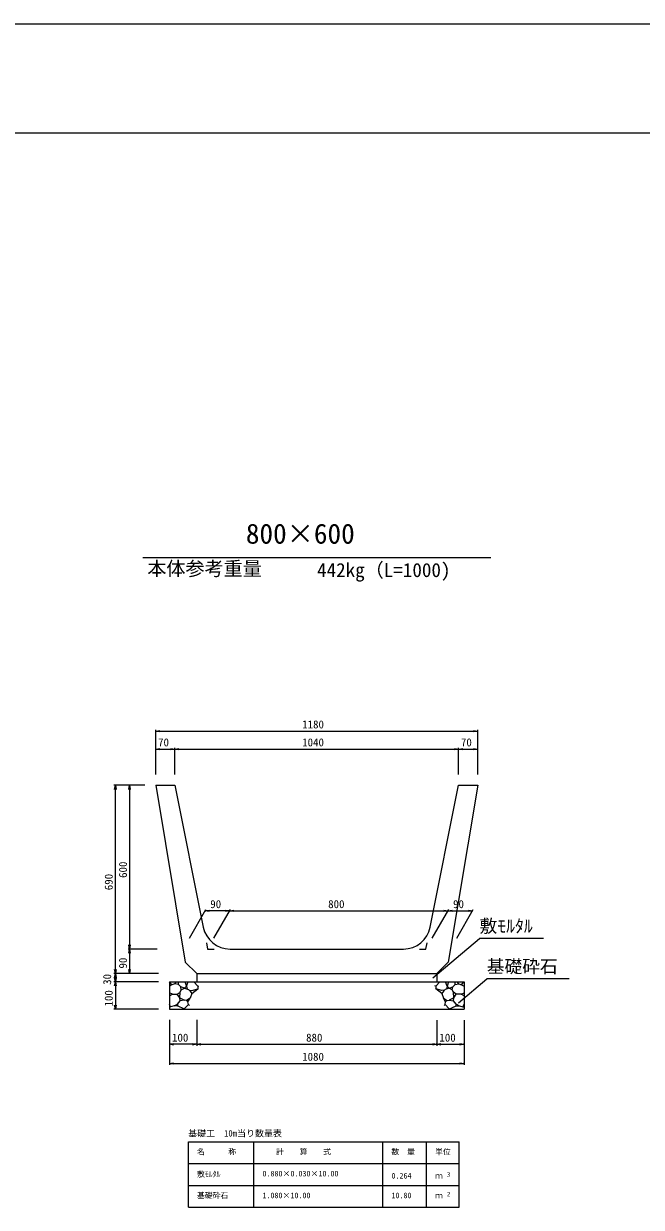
# Model space of a CAD drawing. Units: millimetres on the paper. Extents: x -5 to 836, y 0 to 594.
# Drawn here: x 423.4 to 536.6, y 377.3 to 594.1 of the extents above; entities that cross this region are included whole.
import ezdxf
from ezdxf.enums import TextEntityAlignment as Align

# ---------------------------------------------------------------- set-up
doc = ezdxf.new("R2010")
doc.units = ezdxf.units.MM
for name, color, linetype, lineweight in [('0_2', 7, 'Continuous', 18), ('D-STR-DIM（寸法）', 7, 'Continuous', 18), ('D-STR-HTXT（旗揚げ）', 4, 'Continuous', 18), ('D-STR-STRn（構造物）', 5, 'Continuous', 18), ('D-STR（構造物外形線）', 1, 'Continuous', 18), ('D-TTL(外枠）', 2, 'Continuous', 18), ('DEFPOINTS_3', 8, 'Continuous', 18)]:
    doc.layers.add(name, color=color, linetype=linetype, lineweight=lineweight)
doc.layers.add('D-STR-TXT（文字）', color=7, linetype='Continuous')
doc.styles.add('ＭＳ ゴシック', font='')
doc.styles.get('ＭＳ ゴシック').set_extended_font_data('MS Gothic')

msp = doc.modelspace()

# ---------------------------------------------------------------- linework, layer by layer
at = {"layer": '0_2'}
for p, q in [((447.617, 464.506), (448.367, 464.631)), ((448.367, 464.381), (447.617, 464.506)), ((505.867, 464.631), (506.617, 464.506)), ((506.617, 464.506), (505.867, 464.381)), ((447.617, 461.218), (448.367, 461.343)), ((448.367, 461.093), (447.617, 461.218)), ((450.367, 461.343), (451.117, 461.218)), ((451.117, 461.218), (450.367, 461.093)), ((451.117, 461.218), (451.867, 461.343)), ((451.867, 461.093), (451.117, 461.218)), ((502.367, 461.343), (503.117, 461.218)), ((503.117, 461.218), (502.367, 461.093)), ((503.117, 461.218), (503.867, 461.343)), ((503.867, 461.093), (503.117, 461.218)), ((505.867, 461.343), (506.617, 461.218)), ((506.617, 461.218), (505.867, 461.093)), ((440.078, 453.835), (440.203, 454.585)), ((440.203, 454.585), (440.328, 453.835)), ((442.693, 453.835), (442.818, 454.585)), ((442.818, 454.585), (442.943, 453.835)), ((456.663, 431.594), (457.413, 431.719)), ((457.413, 431.469), (456.663, 431.594)), ((460.413, 431.719), (461.163, 431.594)), ((461.163, 431.594), (460.413, 431.469)), ((461.163, 431.594), (461.913, 431.719)), ((461.913, 431.469), (461.163, 431.594)), ((500.413, 431.719), (501.163, 431.594)), ((501.163, 431.594), (500.413, 431.469)), ((501.163, 431.594), (501.913, 431.719)), ((501.913, 431.469), (501.163, 431.594)), ((504.913, 431.719), (505.663, 431.594)), ((505.663, 431.594), (504.913, 431.469)), ((442.818, 424.585), (442.693, 425.335)), ((442.943, 425.335), (442.818, 424.585)), ((442.693, 423.835), (442.818, 424.585)), ((442.818, 424.585), (442.943, 423.835)), ((440.203, 420.085), (440.078, 420.835)), ((440.328, 420.835), (440.203, 420.085)), ((442.818, 420.085), (442.693, 420.835)), ((442.943, 420.835), (442.818, 420.085)), ((440.078, 419.335), (440.203, 420.085)), ((440.203, 418.585), (440.078, 419.335)), ((440.078, 417.835), (440.203, 418.585)), ((440.203, 420.085), (440.328, 419.335)), ((440.328, 419.335), (440.203, 418.585)), ((440.203, 418.585), (440.328, 417.835)), ((440.203, 413.585), (440.078, 414.335)), ((440.328, 414.335), (440.203, 413.585)), ((450.117, 407.138), (450.867, 407.263)), ((450.867, 407.013), (450.117, 407.138)), ((454.367, 407.263), (455.117, 407.138)), ((455.117, 407.138), (454.367, 407.013)), ((455.117, 407.138), (455.867, 407.263)), ((455.867, 407.013), (455.117, 407.138)), ((498.367, 407.263), (499.117, 407.138)), ((499.117, 407.138), (498.367, 407.013)), ((499.117, 407.138), (499.867, 407.263)), ((499.867, 407.013), (499.117, 407.138)), ((503.367, 407.263), (504.117, 407.138)), ((504.117, 407.138), (503.367, 407.013)), ((450.117, 403.643), (450.867, 403.768)), ((450.867, 403.518), (450.117, 403.643)), ((503.367, 403.768), (504.117, 403.643)), ((504.117, 403.643), (503.367, 403.518))]:
    msp.add_line(p, q, dxfattribs=at)
at = {"layer": '0_2', "color": 9}
for p, q in [((447.617, 464.506), (447.717, 464.506)), ((506.617, 464.506), (506.517, 464.506)), ((447.617, 461.218), (447.717, 461.218)), ((451.117, 461.218), (451.017, 461.218)), ((451.117, 461.218), (451.217, 461.218)), ((503.117, 461.218), (503.017, 461.218)), ((503.117, 461.218), (503.217, 461.218)), ((506.617, 461.218), (506.517, 461.218)), ((440.203, 454.585), (440.203, 454.485)), ((442.818, 454.585), (442.818, 454.485)), ((456.663, 431.594), (456.763, 431.594)), ((461.163, 431.594), (461.063, 431.594)), ((461.163, 431.594), (461.263, 431.594)), ((501.163, 431.594), (501.063, 431.594)), ((501.163, 431.594), (501.263, 431.594)), ((505.663, 431.594), (505.563, 431.594)), ((442.818, 424.585), (442.818, 424.685)), ((442.818, 424.585), (442.818, 424.485)), ((440.203, 420.085), (440.203, 420.185)), ((440.203, 420.085), (440.203, 419.985)), ((440.203, 418.585), (440.203, 418.685)), ((440.203, 418.585), (440.203, 418.485)), ((442.818, 420.085), (442.818, 420.185)), ((440.203, 413.585), (440.203, 413.685)), ((450.117, 407.138), (450.217, 407.138)), ((455.117, 407.138), (455.017, 407.138)), ((455.117, 407.138), (455.217, 407.138)), ((499.117, 407.138), (499.017, 407.138)), ((499.117, 407.138), (499.217, 407.138)), ((504.117, 407.138), (504.017, 407.138)), ((450.117, 403.643), (450.217, 403.643)), ((504.117, 403.643), (504.017, 403.643))]:
    msp.add_line(p, q, dxfattribs=at)
at = {"layer": 'D-STR-DIM（寸法）'}
for p, q in [((447.617, 456.585), (447.617, 464.756)), ((447.717, 464.506), (506.517, 464.506)), ((506.617, 456.585), (506.617, 464.756)), ((447.617, 456.585), (447.617, 461.468)), ((447.717, 461.218), (451.017, 461.218)), ((451.117, 456.585), (451.117, 461.468)), ((451.117, 456.585), (451.117, 461.468)), ((451.217, 461.218), (503.017, 461.218)), ((503.117, 456.585), (503.117, 461.468)), ((503.117, 456.585), (503.117, 461.468)), ((503.217, 461.218), (506.517, 461.218)), ((506.617, 456.585), (506.617, 461.468)), ((445.617, 454.585), (439.953, 454.585)), ((440.203, 420.185), (440.203, 454.485)), ((445.617, 454.585), (442.568, 454.585)), ((442.818, 454.485), (442.818, 424.685)), ((453.771, 426.585), (456.807, 431.844)), ((461.063, 431.594), (456.763, 431.594)), ((458.271, 426.585), (461.307, 431.844)), ((458.271, 426.585), (461.307, 431.844)), ((461.263, 431.594), (501.063, 431.594)), ((498.271, 426.585), (501.307, 431.844)), ((498.271, 426.585), (501.307, 431.844)), ((501.263, 431.594), (505.563, 431.594)), ((502.771, 426.585), (505.807, 431.844)), ((447.884, 424.585), (442.568, 424.585)), ((447.884, 424.585), (442.568, 424.585)), ((442.818, 424.485), (442.818, 420.185)), ((448.086, 420.085), (439.953, 420.085)), ((448.086, 420.085), (439.953, 420.085)), ((448.117, 418.585), (439.953, 418.585)), ((448.117, 418.585), (439.953, 418.585)), ((440.203, 419.985), (440.203, 418.685)), ((440.203, 418.485), (440.203, 413.685)), ((448.086, 420.085), (442.568, 420.085)), ((448.117, 413.585), (439.953, 413.585)), ((450.117, 411.619), (450.117, 403.393)), ((450.117, 411.619), (450.117, 406.888)), ((455.117, 411.619), (455.117, 406.888)), ((455.117, 411.619), (455.117, 406.888)), ((499.117, 411.585), (499.117, 406.888)), ((499.117, 411.585), (499.117, 406.888)), ((504.117, 411.585), (504.117, 403.393)), ((504.117, 411.585), (504.117, 406.888)), ((455.017, 407.138), (450.217, 407.138)), ((455.217, 407.138), (499.017, 407.138)), ((499.217, 407.138), (504.017, 407.138)), ((450.217, 403.643), (504.017, 403.643))]:
    msp.add_line(p, q, dxfattribs=at)
at = {"layer": 'D-STR-HTXT（旗揚げ）'}
for p, q in [((445.225, 496.279), (509.008, 496.279)), ((498.36, 419.292), (506.947, 426.506)), ((518.676, 426.506), (506.947, 426.506)), ((503.094, 414.758), (508.273, 419.11)), ((523.364, 419.11), (508.273, 419.11)), ((453.592, 389.283), (503.231, 389.283)), ((453.592, 377.283), (453.592, 389.283)), ((465.592, 377.283), (465.592, 389.283)), ((489.231, 377.283), (489.231, 389.283)), ((497.231, 377.283), (497.231, 389.283)), ((497.231, 377.283), (497.231, 389.283)), ((503.231, 377.283), (503.231, 389.283)), ((453.592, 385.283), (503.231, 385.283)), ((453.592, 381.283), (503.231, 381.283)), ((453.592, 377.283), (503.231, 377.283))]:
    msp.add_line(p, q, dxfattribs=at)
at = {"layer": 'D-STR-STRn（構造物）'}
for p, q in [((450.117, 418.585), (504.117, 418.585)), ((450.117, 418.585), (450.117, 413.585)), ((450.576, 418.063), (450.139, 418.585)), ((451.082, 418.226), (451.414, 418.585)), ((451.78, 418.114), (451.755, 418.585)), ((452.963, 418.585), (453.217, 417.785)), ((453.217, 417.785), (453.529, 418.585)), ((454.588, 418.585), (455.308, 417.782)), ((455.117, 420.085), (455.117, 418.585)), ((499.645, 418.585), (498.925, 417.782)), ((499.117, 420.085), (499.117, 418.585)), ((501.017, 417.785), (500.705, 418.585)), ((501.27, 418.585), (501.017, 417.785)), ((502.453, 418.114), (502.479, 418.585)), ((503.151, 418.226), (502.82, 418.585)), ((503.657, 418.063), (504.094, 418.585)), ((504.117, 418.585), (504.117, 413.585)), ((450.576, 418.063), (450.117, 417.793)), ((450.677, 416.323), (450.117, 416.559)), ((450.117, 416.005), (450.677, 416.323)), ((451.082, 418.226), (450.576, 418.063)), ((450.677, 416.323), (451.557, 416.309)), ((451.78, 418.114), (451.082, 418.226)), ((451.557, 416.309), (452.075, 416.711)), ((452.013, 415.674), (451.557, 416.309)), ((452.201, 417.655), (451.78, 418.114)), ((452.013, 415.674), (452.075, 416.711)), ((452.075, 416.711), (452.278, 417.119)), ((452.278, 417.119), (452.201, 417.655)), ((452.87, 417.425), (452.201, 417.655)), ((452.278, 417.119), (452.87, 417.425)), ((453.217, 417.785), (452.87, 417.425)), ((452.87, 417.425), (453.584, 417.161)), ((453.217, 417.785), (453.352, 417.246)), ((453.584, 417.161), (453.848, 416.909)), ((453.716, 417.035), (454.201, 416.988)), ((453.848, 416.909), (454.206, 416.434)), ((454.206, 416.434), (453.891, 415.594)), ((454.201, 416.988), (455.308, 417.272)), ((454.206, 416.434), (455.308, 417.272)), ((455.308, 417.782), (455.497, 417.877)), ((455.308, 417.782), (455.308, 417.272)), ((455.308, 417.272), (455.33, 417.267)), ((498.925, 417.782), (498.736, 417.877)), ((498.925, 417.272), (498.903, 417.267)), ((498.925, 417.782), (498.925, 417.272)), ((500.032, 416.988), (498.925, 417.272)), ((500.028, 416.434), (498.925, 417.272)), ((500.385, 416.909), (500.028, 416.434)), ((500.028, 416.434), (500.342, 415.594)), ((500.517, 417.035), (500.032, 416.988)), ((500.649, 417.161), (500.385, 416.909)), ((501.364, 417.425), (500.649, 417.161)), ((501.017, 417.785), (500.882, 417.246)), ((501.017, 417.785), (501.364, 417.425)), ((501.364, 417.425), (502.032, 417.655)), ((501.955, 417.119), (501.364, 417.425)), ((501.955, 417.119), (502.032, 417.655)), ((502.159, 416.711), (501.955, 417.119)), ((502.032, 417.655), (502.453, 418.114)), ((502.22, 415.674), (502.159, 416.711)), ((502.677, 416.309), (502.159, 416.711)), ((502.22, 415.674), (502.677, 416.309)), ((502.453, 418.114), (503.151, 418.226)), ((503.557, 416.323), (502.677, 416.309)), ((503.151, 418.226), (503.657, 418.063)), ((503.557, 416.323), (504.117, 416.559)), ((504.117, 416.005), (503.557, 416.323)), ((503.657, 418.063), (504.117, 417.793)), ((450.34, 414.004), (450.117, 414.469)), ((451.004, 414.164), (450.117, 413.949)), ((451.004, 414.164), (451.593, 414.487)), ((451.547, 414.184), (451.004, 414.164)), ((452.913, 413.585), (451.547, 414.184)), ((451.593, 414.487), (452.068, 415.09)), ((451.593, 414.487), (451.604, 414.187)), ((452.068, 415.09), (452.013, 415.674)), ((452.013, 415.674), (452.872, 415.21)), ((452.872, 415.21), (452.068, 415.09)), ((452.823, 413.624), (453.61, 414.41)), ((453.234, 415.183), (452.872, 415.21)), ((453.891, 415.594), (453.234, 415.183)), ((453.234, 415.183), (453.507, 414.902)), ((453.507, 414.902), (453.891, 415.594)), ((453.61, 414.41), (453.507, 414.902)), ((453.61, 414.41), (453.779, 414.253)), ((500.726, 414.902), (500.342, 415.594)), ((500.342, 415.594), (500.999, 415.183)), ((500.623, 414.41), (500.455, 414.253)), ((500.623, 414.41), (500.726, 414.902)), ((501.41, 413.624), (500.623, 414.41)), ((500.999, 415.183), (500.726, 414.902)), ((500.999, 415.183), (501.362, 415.21)), ((501.32, 413.585), (502.687, 414.184)), ((502.22, 415.674), (501.362, 415.21)), ((501.362, 415.21), (502.165, 415.09)), ((502.165, 415.09), (502.22, 415.674)), ((502.64, 414.487), (502.165, 415.09)), ((502.64, 414.487), (502.629, 414.187)), ((503.23, 414.164), (502.64, 414.487)), ((502.687, 414.184), (503.23, 414.164)), ((503.23, 414.164), (504.117, 413.949)), ((503.893, 414.004), (504.117, 414.469)), ((450.117, 413.585), (504.117, 413.585))]:
    msp.add_line(p, q, dxfattribs=at)
at = {"layer": 'D-STR（構造物外形線）'}
for p, q in [((447.617, 454.585), (453.017, 422.185)), ((447.617, 454.585), (451.117, 454.585)), ((451.117, 454.585), (456.313, 428.604)), ((497.921, 428.604), (503.117, 454.585)), ((506.617, 454.585), (501.217, 422.185)), ((503.117, 454.585), (506.617, 454.585)), ((456.884, 425.75), (457.117, 424.585)), ((497.117, 424.585), (497.35, 425.75)), ((457.117, 424.585), (458.305, 424.585)), ((461.216, 424.585), (493.018, 424.585)), ((495.928, 424.585), (497.117, 424.585)), ((453.017, 422.185), (455.117, 420.085)), ((501.217, 422.185), (499.117, 420.085)), ((455.117, 420.085), (499.117, 420.085))]:
    msp.add_line(p, q, dxfattribs=at)
for centre, start, end in [((461.216, 429.585), 191.31016, 270), ((493.018, 429.585), 270, 348.68984)]:
    msp.add_arc(centre, 5, start, end, dxfattribs=at)
at = {"layer": 'D-TTL(外枠）'}
msp.add_line((19.51, 574.07), (814.51, 574.07), dxfattribs=at)
at = {"layer": 'DEFPOINTS_3'}
msp.add_line((-5.49, 594.07), (835.51, 594.07), dxfattribs=at)

# ---------------------------------------------------------------- texts
at = {"layer": 'D-STR-STRn（構造物）', "color": 7, "style": 'ＭＳ ゴシック'}
for s, p in [('1180', (474.442, 464.556)), ('70', (448.037, 461.268)), ('1040', (474.442, 461.268)), ('70', (503.537, 461.268)), ('90', (457.598, 431.644)), ('800', (479.209, 431.644)), ('90', (502.098, 431.644)), ('100', (450.591, 407.188)), ('880', (475.162, 407.188)), ('100', (499.591, 407.188)), ('1080', (474.442, 403.693))]:
    msp.add_text(s, height=1.466, dxfattribs=at).set_placement(p, align=Align.BOTTOM_LEFT)
for s, p in [('600', (442.768, 437.615)), ('690', (440.153, 435.365)), ('90', (442.768, 421.02)), ('30', (439.878, 418.03)), ('100', (440.153, 414.06))]:
    msp.add_text(s, height=1.466, rotation=90, dxfattribs=at).set_placement(p, align=Align.BOTTOM_LEFT)
at = {"layer": 'D-STR-TXT（文字）', "style": 'ＭＳ ゴシック'}
for s, height, p in [('800×600', 3.666, (464.122, 497.727)), ('本体参考重量', 2.566, (446.056, 492.212)), ('442kg（L=1000)', 2.566, (477.175, 491.948)), ('敷ﾓﾙﾀﾙ', 2.383, (506.947, 426.906)), ('基礎砕石', 2.383, (508.273, 419.51)), ('基礎工\u300010m当り数量表', 1.173, (453.548, 389.893)), ('名\u3000\u3000\u3000称', 1.026, (455.161, 386.644)), ('計\u3000\u3000算\u3000\u3000式', 1.026, (469.658, 386.644)), ('数\u3000量', 1.026, (490.8, 386.644)), ('単位', 1.026, (498.8, 386.644)), ('敷ﾓﾙﾀﾙ', 1.026, (455.161, 382.538)), ('0.880×0.030×10.00', 1.026, (467.161, 382.644)), ('0.264', 1.026, (490.811, 382.244)), ('ｍ', 1.026, (498.8, 382.244)), ('3', 0.821, (500.961, 382.646)), ('基礎砕石', 1.026, (455.161, 378.644)), ('1.080×10.00', 1.026, (467.161, 378.644)), ('10.80', 1.026, (490.811, 378.644)), ('ｍ', 1.026, (498.8, 378.644)), ('2', 0.821, (500.961, 379.046))]:
    msp.add_text(s, height=height, dxfattribs=at).set_placement(p, align=Align.BOTTOM_LEFT)

doc.saveas('drawing.dxf')
